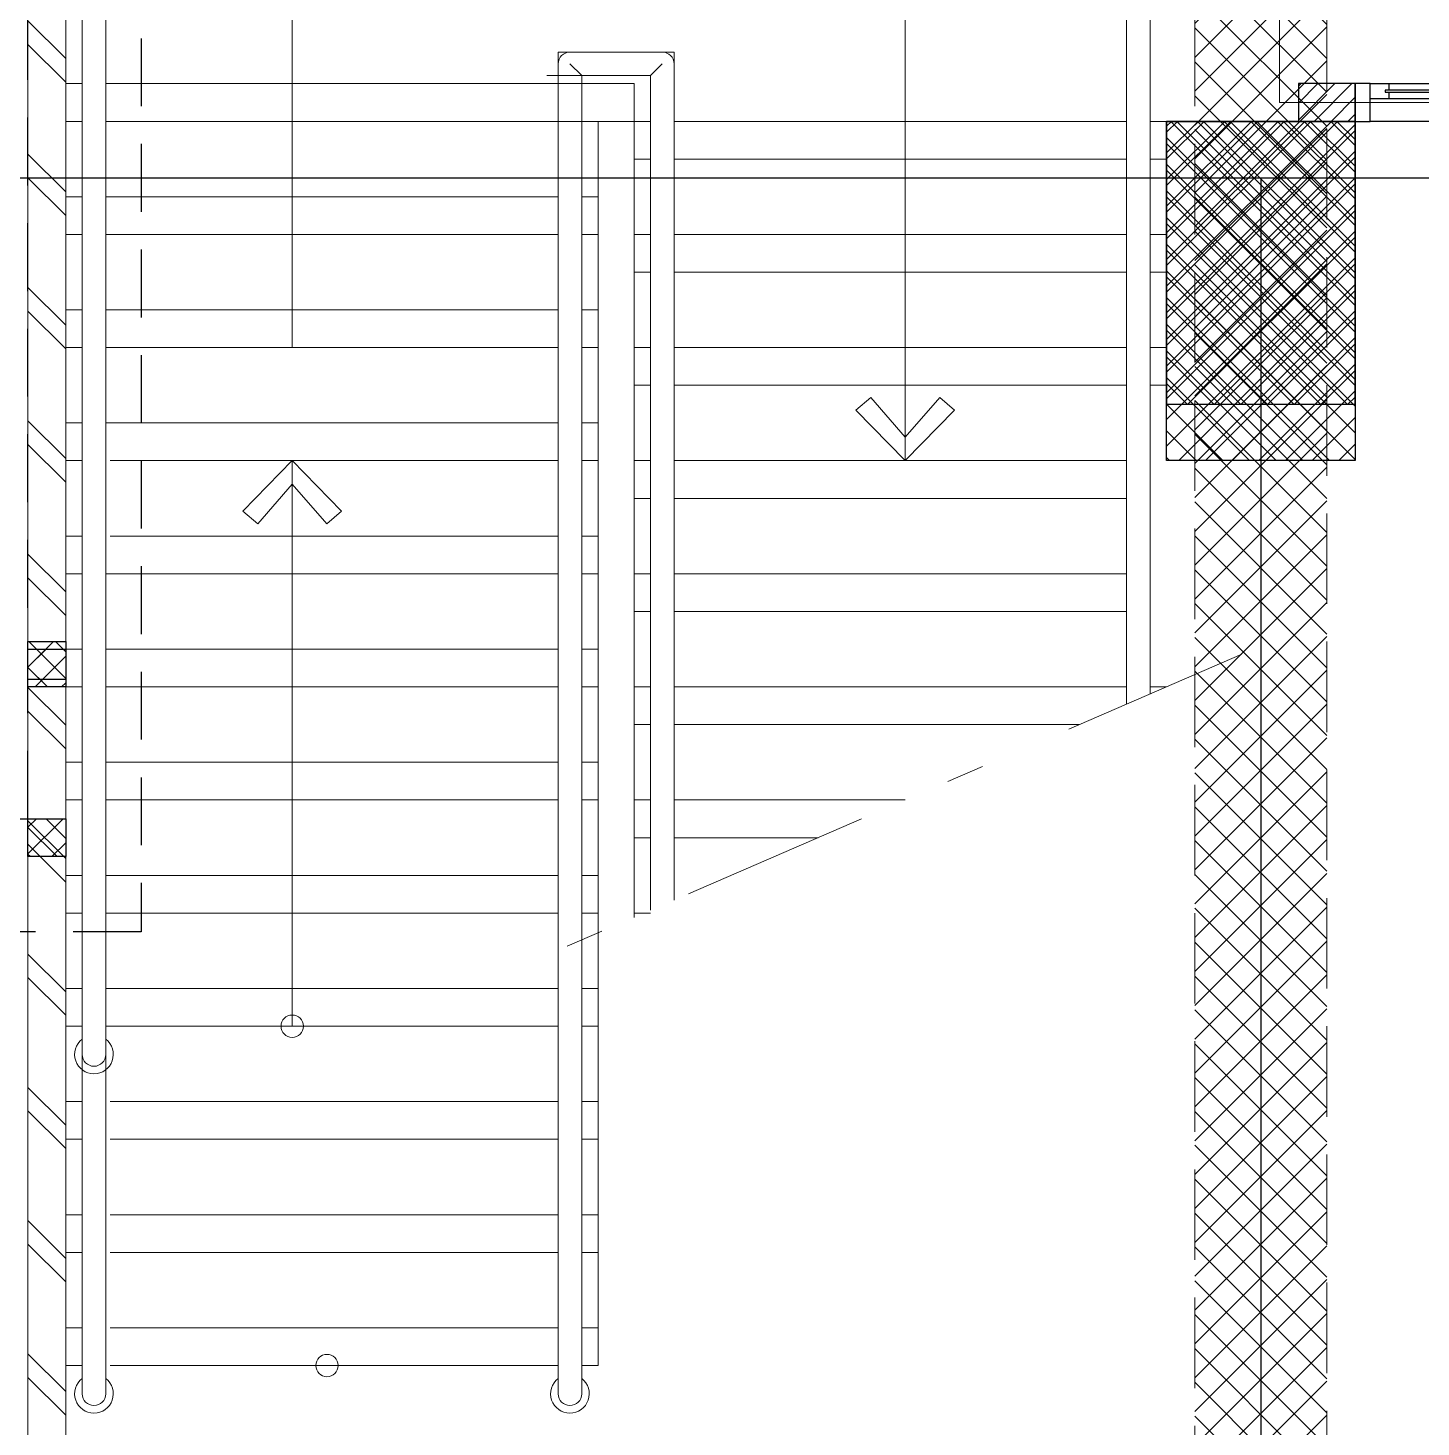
# Model space of a CAD drawing. Header units: inches. Extents: x 0 to 558, y -1 to 295.
# Drawn here: x 254.417 to 258.112, y 186.358 to 190.069 of the extents above; entities that cross this region are included whole.
import ezdxf

# ---------------------------------------------------------------- set-up
doc = ezdxf.new("R2010")
doc.units = ezdxf.units.IN
doc.header["$MEASUREMENT"] = 0
doc.linetypes.add('ACAD_ISO02W100', pattern=[15, 12, -3])
doc.linetypes.add('DASHDOT', pattern=[1, 0.5, -0.25, 0, -0.25])
doc.layers.get('defpoints').update_dxf_attribs({"color": 1})
for name, color, linetype, lineweight in [('ars', 11, 'Continuous', 0), ('ars @ 1', 11, 'Continuous', 0), ('ARSIR', 31, 'Continuous', 5), ('ARSIR BETON', 8, 'Continuous', 5), ('KOL', 1, 'Continuous', 30), ('KOLOM', 4, 'Continuous', 9), ('lan', 7, 'Continuous', 15), ('RUMPUT', 93, 'Continuous', 0), ('Stair', 7, 'Continuous', 15), ('tem', 5, 'Continuous', 20)]:
    doc.layers.add(name, color=color, linetype=linetype, lineweight=lineweight)
doc.layers.add('as', color=1, linetype='Continuous', plot=False)
doc.layers.add('Kusen', color=30, linetype='Continuous')
doc.layers.add('POLYLINE TPAK', color=4, linetype='Continuous', lineweight=20, plot=False)
pattern_1 = [(86.6697, (37.0798, 226.14725), (-0.5066041, 0.569206), [0.142875, -0.934755]), (41.6697, (37.0798, 226.14725), (-0.5066045, 0.5692064), [0.142875, -0.619125]), (131.6697, (37.0798, 226.14725), (-0.5692064, -0.5066045), [0.142875, -0.619125])]

# ---------------------------------------------------------------- blocks, each defined once
blk = doc.blocks.new('k3')
at = {"layer": 'ars'}
h = blk.add_hatch(dxfattribs=at)
h.set_pattern_fill('_USER', color=256, scale=0.05, angle=45, double=1, pattern_type=0)
h.set_pattern_definition([(45, (0, -5.05), (-0.03535534, 0.03535534), []), (135, (0, -5.05), (-0.03535534, -0.03535534), [])])
h.paths.add_polyline_path([(-0.25, -0.45), (0.25, -0.45), (0.25, 0.45), (-0.25, 0.45)])
at = {"layer": 'KOL'}
blk.add_lwpolyline([(-0.25, -0.45), (0.25, -0.45), (0.25, 0.45), (-0.25, 0.45)], close=True, dxfattribs=at)
blk = doc.blocks.new('K 10.10')
at = {"layer": 'ars'}
h = blk.add_hatch(dxfattribs=at)
h.set_pattern_fill('_USER', color=256, scale=0.05, angle=45, double=1, pattern_type=0)
h.set_pattern_definition([(45, (0, 0), (-0.035355339, 0.035355339), []), (135, (0, 0), (-0.035355339, -0.035355339), [])])
h.paths.add_polyline_path([(1560.5383, 1380.4069), (1560.6383, 1380.4069), (1560.6383, 1380.5069), (1560.5383, 1380.5069)])
at = {"layer": 'KOL'}
blk.add_lwpolyline([(1560.5383, 1380.4069), (1560.6383, 1380.4069), (1560.6383, 1380.5069), (1560.5383, 1380.5069)], close=True, dxfattribs=at)
blk = doc.blocks.new('BV 241')
at = {"layer": 'Kusen'}
for p, q in [((-1.115, 0.1), (-0.465, 0.1)), ((0.325, 0.1), (-0.325, 0.1)), ((1.115, 0.1), (0.465, 0.1)), ((-0.465, 0.06), (-1.115, 0.06)), ((-0.325, 0.06), (0.325, 0.06)), ((0.465, 0.06), (1.115, 0.06)), ((-0.415, 0), (-1.165, 0)), ((-0.375, 0), (0.375, 0)), ((0.415, 0), (1.165, 0))]:
    blk.add_line(p, q, dxfattribs=at)
for points in [[(-1.205, 0), (-1.165, 0), (-1.165, 0.1), (-1.205, 0.1)], [(-0.375, 0), (-0.415, 0), (-0.415, 0.1), (-0.375, 0.1)], [(0.415, 0), (0.375, 0), (0.375, 0.1), (0.415, 0.1)], [(1.205, 0), (1.165, 0), (1.165, 0.1), (1.205, 0.1)]]:
    blk.add_lwpolyline(points, close=True, dxfattribs=at)
for points in [[(-1.115, 0.0775), (-1.115, 0.06), (-1.165, 0.06), (-1.165, 0.1), (-1.115, 0.1), (-1.115, 0.0825), (-1.125, 0.0825), (-1.125, 0.0775), (-1.115, 0.0775)], [(-0.465, 0.0775), (-0.465, 0.06), (-0.415, 0.06), (-0.415, 0.1), (-0.465, 0.1), (-0.465, 0.0825), (-0.455, 0.0825), (-0.455, 0.0775), (-0.465, 0.0775)], [(-0.325, 0.0775), (-0.325, 0.06), (-0.375, 0.06), (-0.375, 0.1), (-0.325, 0.1), (-0.325, 0.0825), (-0.335, 0.0825), (-0.335, 0.0775), (-0.325, 0.0775)], [(0.325, 0.0775), (0.325, 0.06), (0.375, 0.06), (0.375, 0.1), (0.325, 0.1), (0.325, 0.0825), (0.335, 0.0825), (0.335, 0.0775), (0.325, 0.0775)], [(0.465, 0.0775), (0.465, 0.06), (0.415, 0.06), (0.415, 0.1), (0.465, 0.1), (0.465, 0.0825), (0.455, 0.0825), (0.455, 0.0775), (0.465, 0.0775)], [(1.115, 0.0775), (1.115, 0.06), (1.165, 0.06), (1.165, 0.1), (1.115, 0.1), (1.115, 0.0825), (1.125, 0.0825), (1.125, 0.0775), (1.115, 0.0775)]]:
    blk.add_lwpolyline(points, dxfattribs=at)
at = {"layer": 'Kusen', "color": 141}
for points in [[(-1.125, 0.0775), (-0.455, 0.0775), (-0.455, 0.0825), (-1.125, 0.0825)], [(0.335, 0.0775), (-0.335, 0.0775), (-0.335, 0.0825), (0.335, 0.0825)], [(1.125, 0.0775), (0.455, 0.0775), (0.455, 0.0825), (1.125, 0.0825)]]:
    blk.add_lwpolyline(points, close=True, dxfattribs=at)
blk = doc.blocks.new("k3'")
at = {"layer": 'ars'}
h = blk.add_hatch(dxfattribs=at)
h.set_pattern_fill('_USER', color=256, scale=0.05, angle=45, double=1, pattern_type=0)
h.set_pattern_definition([(45, (0, -4.975), (-0.03535534, 0.03535534), []), (135, (0, -4.975), (-0.03535534, -0.03535534), [])])
h.paths.add_polyline_path([(-0.25, -0.375), (0.25, -0.375), (0.25, 0.375), (-0.25, 0.375)])
at = {"layer": 'KOL'}
blk.add_lwpolyline([(-0.25, -0.375), (0.25, -0.375), (0.25, 0.375), (-0.25, 0.375)], close=True, dxfattribs=at)
blk = doc.blocks.new('T.DAR')
at = {"layer": 'ars'}
h = blk.add_hatch(dxfattribs=at)
h.set_pattern_fill('ANSI37', color=256, scale=0.02, style=0)
h.set_pattern_definition([(45, (268.691906, -190.19392), (-0.044901281, 0.044901281), []), (135, (268.691906, -190.19392), (-0.044901281, -0.044901281), [])])
h.paths.add_polyline_path([(0.475, 0), (0.125, 0), (0.125, 7), (0.4753, 7)])
at = {"layer": 'ars @ 1'}
h = blk.add_hatch(dxfattribs=at)
h.set_pattern_fill('TEMBOK', color=256, scale=0.25)
h.set_pattern_definition([(45, (1583.11878, -452.5532), (-0.176776695, 0.176776695), []), (45, (1583.18128, -452.5532), (-0.176776695, 0.176776695), [])])
h.paths.add_polyline_path([(3.57, 1.2), (3.47, 1.2), (3.47, 6.75), (3.57, 6.75)])
at = {"layer": 'defpoints', "color": 3, "linetype": 'ACAD_ISO02W100', "ltscale": 0.015}
blk.add_lwpolyline([(6.45, 3.55), (6.45, 3.85), (3.57, 3.85), (3.57, 7.6), (3.57, 7.6), (3.27, 7.6), (3.27, 3.55), (6.45, 3.55)], dxfattribs=at)
at = {"layer": 'KOLOM', "linetype": 'ACAD_ISO02W100', "ltscale": 0.02}
blk.add_lwpolyline([(0.475, 0), (0.125, 0), (0.1251, 7), (0.4751, 7)], close=True, dxfattribs=at)
at = {"layer": 'tem'}
blk.add_lwpolyline([(3.57, 1.2), (3.47, 1.2), (3.47, 6.75), (3.57, 6.75)], close=True, dxfattribs=at)
at = {"layer": 'KOL', "xscale": -1, "rotation": 180}
blk.add_blockref("k3'", (0.3, 5.325), dxfattribs=at)
blk.add_blockref("k3'", (0.3, 5.325), dxfattribs=at)
at = {"layer": 'KOLOM', "extrusion": (0, 0, -1), "xscale": -1, "zscale": -1, "rotation": 180}
blk.add_blockref('K 10.10', (-1564.1083, 1384.2569), dxfattribs=at)
blk = doc.blocks.new('A-DAS')
at = {"layer": 'ars'}
h = blk.add_hatch(dxfattribs=at)
h.set_pattern_fill('ANSI31', color=256, scale=0.01, style=0)
h.set_pattern_definition([(45, (16.350002, 58.799996), (-0.02245064, 0.02245064), [])])
h.paths.add_polyline_path([(30.5, 58.8), (30.65, 58.8), (30.65, 58.9), (30.5, 58.9)])
for p, q in [((27.2738, 60.6563), (27.2738, 57.5175)), ((27.2738, 60.6563), (27.2738, 57.5175)), ((30.1062, 60.6562), (30.1062, 57.2811)), ((27.3363, 60.5938), (27.3363, 57.5445)), ((30.0437, 60.5937), (30.0437, 57.254)), ((27.2738, 60.4062), (27.2738, 55.425)), ((30.1062, 60.4062), (30.1062, 57.2811)), ((27.3363, 60.3437), (27.3363, 55.425)), ((30.0437, 60.3437), (30.0437, 57.254)), ((28.5363, 58.9837), (28.8437, 58.9837)), ((28.5363, 58.9837), (28.5363, 55.425)), ((28.5675, 58.9837), (28.8125, 58.9837)), ((28.8437, 58.9837), (28.8437, 56.7346)), ((28.5363, 58.9525), (28.5363, 58.5053)), ((28.8437, 58.9525), (28.8437, 56.7346)), ((27.23, 58.9), (27.2738, 58.9)), ((27.23, 58.9), (27.2738, 58.9)), ((27.23, 58.9), (27.2738, 58.9)), ((27.3363, 58.9), (28.5363, 58.9)), ((27.3484, 58.9), (28.5363, 58.9)), ((28.5066, 58.9212), (28.7812, 58.9212)), ((28.5066, 58.9), (28.7375, 58.9)), ((28.5988, 58.9212), (28.5988, 55.425)), ((28.5988, 58.9212), (28.7812, 58.9212)), ((28.5988, 58.9212), (28.5988, 58.5324)), ((28.7375, 58.8), (28.7375, 58.9)), ((28.7375, 58.8), (28.7375, 58.9)), ((28.7812, 58.9212), (28.7812, 56.7075)), ((28.7812, 58.9212), (28.7812, 56.7075)), ((28.7375, 58.7), (28.7812, 58.7)), ((28.7375, 58.7), (28.7812, 58.7)), ((28.8437, 58.7), (30.0437, 58.7)), ((28.8437, 58.7), (30.0437, 58.7)), ((30.1062, 58.7), (30.15, 58.7)), ((30.1062, 58.7), (30.15, 58.7)), ((27.23, 58.6), (27.2738, 58.6)), ((27.23, 58.6), (27.2738, 58.6)), ((27.23, 58.6), (27.2738, 58.6)), ((27.23, 58.6), (27.2738, 58.6)), ((27.3363, 58.6), (28.5363, 58.6)), ((27.3484, 58.6), (28.5363, 58.6)), ((28.5988, 58.6), (28.6425, 58.6)), ((28.5988, 58.6), (28.6425, 58.6)), ((28.7375, 58.4), (28.7812, 58.4)), ((28.7375, 58.4), (28.7812, 58.4)), ((28.8437, 58.4), (30.0437, 58.4)), ((28.8437, 58.4), (30.0437, 58.4)), ((30.1062, 58.4), (30.15, 58.4)), ((27.23, 58.3), (27.2738, 58.3)), ((27.23, 58.3), (27.2738, 58.3)), ((27.23, 58.3), (27.2738, 58.3)), ((27.23, 58.3), (27.2738, 58.3)), ((27.3363, 58.3), (28.1541, 58.3)), ((27.3484, 58.3), (28.5363, 58.3)), ((28.5988, 58.3), (28.6425, 58.3)), ((28.5988, 58.2324), (28.5988, 56.3562)), ((28.5363, 58.2053), (28.5363, 56.325)), ((28.7375, 58.1), (28.7812, 58.1)), ((28.7375, 58.1), (28.7812, 58.1)), ((28.8437, 58.1), (30.0437, 58.1)), ((28.8437, 58.1), (30.0437, 58.1)), ((30.1062, 58.1), (30.15, 58.1)), ((27.23, 58), (27.2738, 58)), ((27.23, 58), (27.2738, 58)), ((27.23, 58), (27.2738, 58)), ((27.23, 58), (27.2738, 58)), ((27.3363, 58), (27.3488, 58)), ((27.3484, 58), (28.5363, 58)), ((28.0619, 58), (28.5363, 58)), ((28.5988, 58), (28.6425, 58)), ((28.5988, 58), (28.6425, 58)), ((28.7375, 57.8), (28.7812, 57.8)), ((28.7375, 57.8), (28.7812, 57.8)), ((28.8437, 57.8), (30.0437, 57.8)), ((28.8437, 57.8), (30.0437, 57.8)), ((27.23, 57.7), (27.2738, 57.7)), ((27.23, 57.7), (27.2738, 57.7)), ((27.2738, 57.6675), (27.2738, 56.325)), ((27.3363, 57.6945), (27.3363, 56.325)), ((27.3484, 57.7), (28.5363, 57.7)), ((27.3688, 57.7), (28.5363, 57.7)), ((28.5988, 57.7), (28.6425, 57.7)), ((28.5988, 57.7), (28.6425, 57.7)), ((28.7375, 57.5), (28.7812, 57.5)), ((28.7375, 57.5), (28.7812, 57.5)), ((28.8437, 57.5), (30.0437, 57.5)), ((28.8437, 57.5), (30.0437, 57.5)), ((27.23, 57.4), (27.2738, 57.4)), ((27.23, 57.4), (27.2738, 57.4)), ((27.23, 57.4), (27.2738, 57.4)), ((27.23, 57.4), (27.2738, 57.4)), ((27.3363, 57.4), (28.5363, 57.4)), ((27.3484, 57.4), (28.5363, 57.4)), ((28.5988, 57.4), (28.6425, 57.4)), ((28.5988, 57.4), (28.6425, 57.4)), ((28.7375, 57.2), (28.7812, 57.2)), ((28.7375, 57.2), (28.7812, 57.2)), ((28.8437, 57.2), (29.919, 57.2)), ((28.8437, 57.2), (29.919, 57.2)), ((27.23, 57.1), (27.2738, 57.1)), ((27.23, 57.1), (27.2738, 57.1)), ((27.23, 57.1), (27.2738, 57.1)), ((27.23, 57.1), (27.2738, 57.1)), ((27.3363, 57.1), (28.5363, 57.1)), ((27.3484, 57.1), (28.5363, 57.1)), ((28.5988, 57.1), (28.6425, 57.1)), ((28.5988, 57.1), (28.6425, 57.1)), ((28.7375, 56.9), (28.7812, 56.9)), ((28.7375, 56.9), (28.7812, 56.9)), ((28.8437, 56.9), (29.2259, 56.9)), ((28.8437, 56.9), (29.2259, 56.9)), ((27.23, 56.8), (27.2738, 56.8)), ((27.23, 56.8), (27.2738, 56.8)), ((27.23, 56.8), (27.2738, 56.8)), ((27.23, 56.8), (27.2738, 56.8)), ((27.3363, 56.8), (28.5363, 56.8)), ((27.3484, 56.8), (28.5363, 56.8)), ((28.5988, 56.8), (28.6425, 56.8)), ((28.5988, 56.8), (28.6425, 56.8)), ((27.23, 56.5), (27.2738, 56.5)), ((27.23, 56.5), (27.2738, 56.5)), ((27.3363, 56.5), (28.5363, 56.5)), ((27.3484, 56.5), (28.5363, 56.5)), ((28.5988, 56.5), (28.6425, 56.5)), ((28.5988, 56.5), (28.6425, 56.5)), ((27.23, 56.2), (27.2738, 56.2)), ((27.3484, 56.2), (28.5363, 56.2)), ((28.5988, 56.2), (28.6425, 56.2)), ((27.23, 55.9), (27.2738, 55.9)), ((27.3484, 55.9), (28.5363, 55.9)), ((28.5988, 55.9), (28.6425, 55.9)), ((27.23, 55.6), (27.2738, 55.6)), ((27.3484, 55.6), (28.5363, 55.6)), ((28.5988, 55.6), (28.6425, 55.6))]:
    blk.add_line(p, q, dxfattribs=at)
for points in [[(28.5988, 58.9212), (28.5675, 58.9525)], [(28.7812, 58.9212), (28.8125, 58.9525)]]:
    blk.add_lwpolyline(points, dxfattribs=at)
for centre, radius, start, end in [((28.5675, 58.9525), 0.0312, 90, 180), ((28.8125, 58.9525), 0.0312, 0, 90), ((27.305, 56.325), 0.0512, 127.5719, 52.4281), ((27.305, 56.325), 0.0312, 180, 0), ((27.305, 55.425), 0.0512, 127.5719, 52.4281), ((28.5675, 55.425), 0.0512, 127.5719, 52.4281), ((27.305, 55.425), 0.0312, 180, 0), ((28.5675, 55.425), 0.0312, 180, 0)]:
    blk.add_arc(centre, radius, start, end, dxfattribs=at)
at = {"layer": 'as'}
for p, q in [((-37.8, 58.65), (36.6, 58.65)), ((30.4, 58.65), (30.4, 45.55))]:
    blk.add_line(p, q, dxfattribs=at)
at = {"layer": 'KOL'}
blk.add_lwpolyline([(30.5, 58.8), (30.65, 58.8), (30.65, 58.9), (30.5, 58.9)], close=True, dxfattribs=at)
at = {"layer": 'lan'}
for p, q in [((27.8309, 58.2), (27.8309, 59.1266)), ((29.457, 59.1266), (29.457, 57.9)), ((27.23, 58.8), (27.2738, 58.8)), ((27.23, 58.8), (27.2738, 58.8)), ((27.23, 58.8), (27.2738, 58.8)), ((27.23, 58.8), (27.2738, 58.8)), ((27.3363, 58.8), (28.5363, 58.8)), ((27.3484, 58.8), (28.5363, 58.8)), ((28.5066, 58.8), (28.7812, 58.8)), ((28.5066, 58.8), (28.7812, 58.8)), ((28.5988, 58.8), (28.6425, 58.8)), ((28.6425, 58.8), (28.6425, 55.5)), ((28.6425, 58.8), (28.6425, 58.5513)), ((28.7375, 58.8), (28.7375, 56.6886)), ((28.7375, 58.8), (28.7812, 58.8)), ((28.7375, 58.8), (28.7375, 56.6886)), ((28.8437, 58.8), (30.0437, 58.8)), ((28.8437, 58.8), (30.0437, 58.8)), ((30.1062, 58.8), (30.15, 58.8)), ((30.1062, 58.8), (30.15, 58.8)), ((27.23, 58.5), (27.2738, 58.5)), ((27.23, 58.5), (27.2738, 58.5)), ((27.23, 58.5), (27.2738, 58.5)), ((27.23, 58.5), (27.2738, 58.5)), ((27.3363, 58.5), (28.5239, 58.5)), ((27.3484, 58.5), (28.5363, 58.5)), ((28.5988, 58.5), (28.6425, 58.5)), ((28.7375, 58.5), (28.7812, 58.5)), ((28.7375, 58.5), (28.7812, 58.5)), ((28.8437, 58.5), (30.0437, 58.5)), ((28.8437, 58.5), (30.0437, 58.5)), ((30.1062, 58.5), (30.15, 58.5)), ((30.1062, 58.5), (30.15, 58.5)), ((28.6425, 58.2513), (28.6425, 56.4)), ((27.23, 58.2), (27.2738, 58.2)), ((27.23, 58.2), (27.2738, 58.2)), ((27.23, 58.2), (27.2738, 58.2)), ((27.23, 58.2), (27.2738, 58.2)), ((27.3363, 58.2), (27.923, 58.2)), ((27.3484, 58.2), (28.5363, 58.2)), ((28.5988, 58.2), (28.6425, 58.2)), ((28.7375, 58.2), (28.7812, 58.2)), ((28.7375, 58.2), (28.7812, 58.2)), ((28.8437, 58.2), (30.0437, 58.2)), ((28.8437, 58.2), (30.0437, 58.2)), ((30.1062, 58.2), (30.15, 58.2)), ((27.23, 57.9), (27.2738, 57.9)), ((27.23, 57.9), (27.2738, 57.9)), ((27.23, 57.9), (27.2738, 57.9)), ((27.23, 57.9), (27.2738, 57.9)), ((27.3484, 57.9), (28.5363, 57.9)), ((27.8309, 56.4), (27.8309, 57.9)), ((27.923, 57.9), (28.5363, 57.9)), ((28.5988, 57.9), (28.6425, 57.9)), ((28.5988, 57.9), (28.6425, 57.9)), ((28.7375, 57.9), (28.7812, 57.9)), ((28.7375, 57.9), (28.7812, 57.9)), ((28.8437, 57.9), (30.0437, 57.9)), ((28.8437, 57.9), (30.0437, 57.9)), ((27.23, 57.6), (27.2738, 57.6)), ((27.23, 57.6), (27.2738, 57.6)), ((27.23, 57.6), (27.2738, 57.6)), ((27.23, 57.6), (27.2738, 57.6)), ((27.3363, 57.6), (28.5363, 57.6)), ((27.3484, 57.6), (28.5363, 57.6)), ((28.5988, 57.6), (28.6425, 57.6)), ((28.5988, 57.6), (28.6425, 57.6)), ((28.7375, 57.6), (28.7812, 57.6)), ((28.7375, 57.6), (28.7812, 57.6)), ((28.8437, 57.6), (30.0437, 57.6)), ((28.8437, 57.6), (30.0437, 57.6)), ((27.23, 57.3), (27.2738, 57.3)), ((27.23, 57.3), (27.2738, 57.3)), ((27.23, 57.3), (27.2738, 57.3)), ((27.23, 57.3), (27.2738, 57.3)), ((27.3363, 57.3), (28.5363, 57.3)), ((27.3484, 57.3), (28.5363, 57.3)), ((28.5988, 57.3), (28.6425, 57.3)), ((28.5988, 57.3), (28.6425, 57.3)), ((28.7375, 57.3), (28.7812, 57.3)), ((28.7375, 57.3), (28.7812, 57.3)), ((28.8437, 57.3), (30.0437, 57.3)), ((28.8437, 57.3), (30.0437, 57.3)), ((30.1062, 57.3), (30.15, 57.3)), ((30.1062, 57.3), (30.15, 57.3)), ((27.23, 57), (27.2738, 57)), ((27.23, 57), (27.2738, 57)), ((27.23, 57), (27.2738, 57)), ((27.23, 57), (27.2738, 57)), ((27.3363, 57), (28.5363, 57)), ((27.3484, 57), (28.5363, 57)), ((28.5988, 57), (28.6425, 57)), ((28.5988, 57), (28.6425, 57)), ((28.7375, 57), (28.7812, 57)), ((28.7375, 57), (28.7812, 57)), ((28.8437, 57), (29.457, 57)), ((28.8437, 57), (29.457, 57)), ((27.23, 56.7), (27.2738, 56.7)), ((27.23, 56.7), (27.2738, 56.7)), ((27.23, 56.7), (27.2738, 56.7)), ((27.23, 56.7), (27.2738, 56.7)), ((27.3363, 56.7), (28.5363, 56.7)), ((27.3484, 56.7), (28.5363, 56.7)), ((28.5988, 56.7), (28.6425, 56.7)), ((28.5988, 56.7), (28.6425, 56.7)), ((28.7375, 56.7), (28.7812, 56.7)), ((27.23, 56.4), (27.2738, 56.4)), ((27.23, 56.4), (27.2738, 56.4)), ((27.3363, 56.4), (28.5363, 56.4)), ((27.3484, 56.4), (28.5363, 56.4)), ((28.5988, 56.4), (28.6425, 56.4)), ((28.5988, 56.4), (28.6425, 56.4)), ((27.23, 56.1), (27.2738, 56.1)), ((27.3484, 56.1), (28.5363, 56.1)), ((28.5988, 56.1), (28.6425, 56.1)), ((27.23, 55.8), (27.2738, 55.8)), ((27.3484, 55.8), (28.5363, 55.8)), ((28.5988, 55.8), (28.6425, 55.8)), ((27.23, 55.5), (27.2738, 55.5)), ((27.3484, 55.5), (28.5363, 55.5)), ((28.5988, 55.5), (28.6425, 55.5))]:
    blk.add_line(p, q, dxfattribs=at)
at = {"layer": 'lan', "linetype": 'DASHDOT'}
blk.add_line((30.35, 57.3866), (28.5239, 56.5961), dxfattribs=at)
at = {"layer": 'lan', "ltscale": 2}
for points in [[(29.3656, 58.0679), (29.3262, 58.0338), (29.457, 57.9), (29.5878, 58.0337), (29.5484, 58.0678), (29.457, 57.9623), (29.3656, 58.0679)], [(27.7395, 57.7321), (27.7001, 57.7662), (27.8309, 57.9), (27.9617, 57.7663), (27.9223, 57.7322), (27.8309, 57.8377), (27.7395, 57.7321)]]:
    blk.add_lwpolyline(points, close=True, dxfattribs=at)
at = {"layer": 'POLYLINE TPAK', "color": 3}
blk.add_lwpolyline([(-25.35, 2.45), (24.15, 2.45), (24.15, 0.5437), (30.45, 0.5437), (30.45, 2.45), (36.9, 2.45), (36.9, 15.95), (5.6, 15.95), (5.6, 18.05), (5.95, 18.05), (5.95, 43.25), (5.6, 43.25), (5.6, 45.35), (36.9, 45.35), (36.9, 58.85), (30.45, 58.85), (30.45, 60.75), (24.15, 60.75), (24.15, 58.85), (-25.35, 58.85)], dxfattribs=at)
at = {"layer": 'Stair'}
for centre in [(27.8309, 56.4), (27.923, 55.5)]:
    blk.add_circle(centre, 0.0296, dxfattribs=at)
at = {"layer": 'defpoints', "xscale": -1}
blk.add_blockref('T.DAR', (30.7, 53.1), dxfattribs=at)
at = {"layer": 'KOL', "xscale": -1}
blk.add_blockref('k3', (30.4, 58.35), dxfattribs=at)
at = {"layer": 'KOL', "rotation": 180}
blk.add_blockref("k3'", (30.4, 58.425), dxfattribs=at)
blk.add_blockref("k3'", (30.4, 58.425), dxfattribs=at)
at = {"layer": 'KOLOM', "extrusion": (0, 0, -1), "zscale": -1, "rotation": 180}
for p in [(1533.4083, 1437.8269), (1533.4083, 1437.8069), (1533.4083, 1437.8069)]:
    blk.add_blockref('K 10.10', p, dxfattribs=at)
at = {"layer": 'Kusen'}
blk.add_blockref('BV 241', (31.855, 58.8), dxfattribs=at)

msp = doc.modelspace()

# ---------------------------------------------------------------- hatches: boundary and pattern name
at = {"layer": 'ARSIR'}
h = msp.add_hatch(dxfattribs=at)
h.set_pattern_fill('AR-HBONE', color=256, scale=0.003, style=0)
h.set_pattern_definition([(45, (37.0798, 226.14725), (4e-17, 0.4310523), [0.9144, -0.3048]), (135, (37.29532, 226.36278), (4e-17, 0.4310523), [0.9144, -0.3048])])
edge = h.paths.add_edge_path()
edge.add_arc((191.2828, 190.0679), 15.2, 90, 180)
edge.add_line((176.0828, 190.0679), (176.0828, 133.2715))
edge.add_arc((191.2828, 133.2715), 15.2, 180, 214.23029)
edge.add_line((178.7157, 124.7212), (179.7078, 125.3962))
edge.add_arc((191.2827, 133.2715), 14, 180, 214.23027, ccw=False)
edge.add_line((177.2828, 133.2715), (177.2828, 190.0679))
edge.add_arc((191.2828, 190.0679), 14, 90, 180, ccw=False)
edge.add_line((191.2828, 204.0679), (270.5466, 204.0679))
edge.add_arc((270.5466, 204.9086), 0.8408, 270, 359.997)
edge.add_line((271.3873, 204.9086), (191.2828, 205.2679))
at = {"layer": 'ARSIR BETON'}
h = msp.add_hatch(dxfattribs=at)
h.set_pattern_fill('AR-HBONE', color=256, scale=0.004, style=0)
h.set_pattern_definition([(45, (37.0798, 226.14725), (6e-17, 0.5747364), [1.2192, -0.4064]), (135, (37.36716, 226.4346), (6e-17, 0.5747364), [1.2192, -0.4064])])
edge = h.paths.add_edge_path()
edge.add_arc((191.2828, 190.0679), 14, 90, 180)
edge.add_line((177.2828, 190.0679), (177.2828, 133.2715))
edge.add_arc((191.2827, 133.2715), 14, 179.99992, 263.11919)
edge.add_line((189.6055, 119.3724), (189.6055, 112.3227))
edge.add_line((189.6055, 112.3227), (189.7055, 112.3227))
edge.add_line((189.7055, 112.3227), (189.7055, 112.2227))
edge.add_line((189.7055, 112.2227), (201.7055, 112.2227))
edge.add_line((201.7055, 112.2227), (201.7055, 119.2715))
edge.add_line((201.7055, 119.2715), (380.22, 119.2715))
edge.add_arc((380.22, 133.2715), 14, 270, 360)
edge.add_line((394.22, 133.2715), (394.22, 186.8365))
edge.add_arc((380.07, 186.8365), 14.15, 0.00002, 89.99998)
edge.add_line((380.07, 200.9865), (288.3873, 200.9865))
edge.add_arc((288.3873, 203.9865), 3, 180, 270, ccw=False)
edge.add_line((285.3873, 203.9865), (285.3986, 204.9823))
edge.add_line((285.3986, 204.9823), (271.3873, 205.1475))
edge.add_line((271.3873, 205.1475), (271.3873, 204.9086))
edge.add_arc((270.5466, 204.9086), 0.8408, 270, 360, ccw=False)
edge.add_line((270.5466, 204.0679), (191.2828, 204.0679))
edge = h.paths.add_edge_path()
edge.add_line((191.2672, 197.9562), (265.7566, 197.9585))
edge.add_arc((265.7568, 189.203), 8.7555, 41.343, 90.00169, ccw=False)
edge.add_line((272.3302, 194.9865), (332.5823, 194.9865))
edge.add_line((332.5823, 194.9865), (332.5823, 191.8715))
edge.add_line((332.5823, 191.8715), (340.1822, 191.8715))
edge.add_line((340.1822, 191.8715), (340.1822, 194.9865))
edge.add_line((340.1822, 194.9865), (380.07, 194.9865))
edge.add_arc((380.07, 186.8365), 8.15, 0, 90, ccw=False)
edge.add_line((388.22, 186.8365), (388.22, 163.1715))
edge.add_line((388.22, 163.1715), (388.22, 157.7117))
edge.add_line((388.22, 157.7117), (388.22, 133.2715))
edge.add_arc((380.22, 133.2715), 8, -90, 0, ccw=False)
edge.add_line((380.22, 125.2715), (191.2828, 125.2715))
edge.add_arc((191.185, 133.1732), 7.9023, 180.12317, 270.70845, ccw=False)
edge.add_line((183.2828, 133.1562), (183.2675, 189.9541))
edge.add_arc((191.2675, 189.9563), 8, 90.00169, 180.01541, ccw=False)
at = {"layer": 'RUMPUT'}
h = msp.add_hatch(dxfattribs=at)
h.set_pattern_fill('GRASS', color=256, scale=0.03, angle=356.6697, style=0)
h.set_pattern_definition(pattern_1)
edge = h.paths.add_edge_path()
edge.add_line((173.8596, 124.7087), (178.5195, 124.7087))
edge.add_line((178.5195, 124.7087), (178.577, 124.7478))
edge.add_arc((191.2745, 133.269), 15.2918, 179.99042, 213.86512, ccw=False)
edge.add_line((175.9828, 133.2715), (175.9828, 190.0679))
edge.add_arc((191.2827, 190.0679), 15.2999, 89.99903, 180.00016, ccw=False)
edge.add_line((191.283, 205.3679), (269.9053, 205.0253))
edge.add_line((269.9053, 205.0253), (167.2319, 206.0181))
edge.add_line((167.2319, 206.0181), (167.521, 198.8985))
edge.add_line((167.521, 198.8985), (170.7477, 161.1323))
edge.add_line((170.7477, 161.1323), (173.8596, 124.7087))
h = msp.add_hatch(dxfattribs=at)
h.set_pattern_fill('GRASS', color=256, scale=0.03, angle=356.6697, style=0)
h.set_pattern_definition(pattern_1)
edge = h.paths.add_edge_path()
edge.add_line((266.1873, 176.5115), (273.1123, 176.5115))
edge.add_line((273.1123, 176.5115), (273.1123, 189.2346))
edge.add_arc((265.7568, 189.203), 7.3555, 0.24692, 91.40235)
edge.add_line((265.5768, 196.5562), (262.5822, 196.5562))
edge.add_line((262.5822, 196.5562), (262.5822, 192.8562))
edge.add_line((262.5822, 192.8562), (232.3822, 192.8562))
edge.add_line((232.3822, 192.8562), (232.3822, 197.4574))
edge.add_arc((231.9822, 197.4574), 0.4, 0, 90)
edge.add_line((231.9822, 197.8574), (230.9974, 197.8574))
edge.add_arc((230.9974, 197.4574), 0.4, 90, 180.0017)
edge.add_line((230.5974, 197.4574), (230.5975, 191.8715))
edge.add_line((230.5975, 191.8715), (263.3357, 191.8715))
edge.add_arc((263.4211, 189.1067), 2.7662, 0.3139, 91.7692, ccw=False)
edge.add_line((266.1873, 189.1218), (266.1873, 176.5115))

# ---------------------------------------------------------------- block references
msp.add_blockref('A-DAS', (227.2873, 131.0215))

doc.saveas('drawing.dxf')
